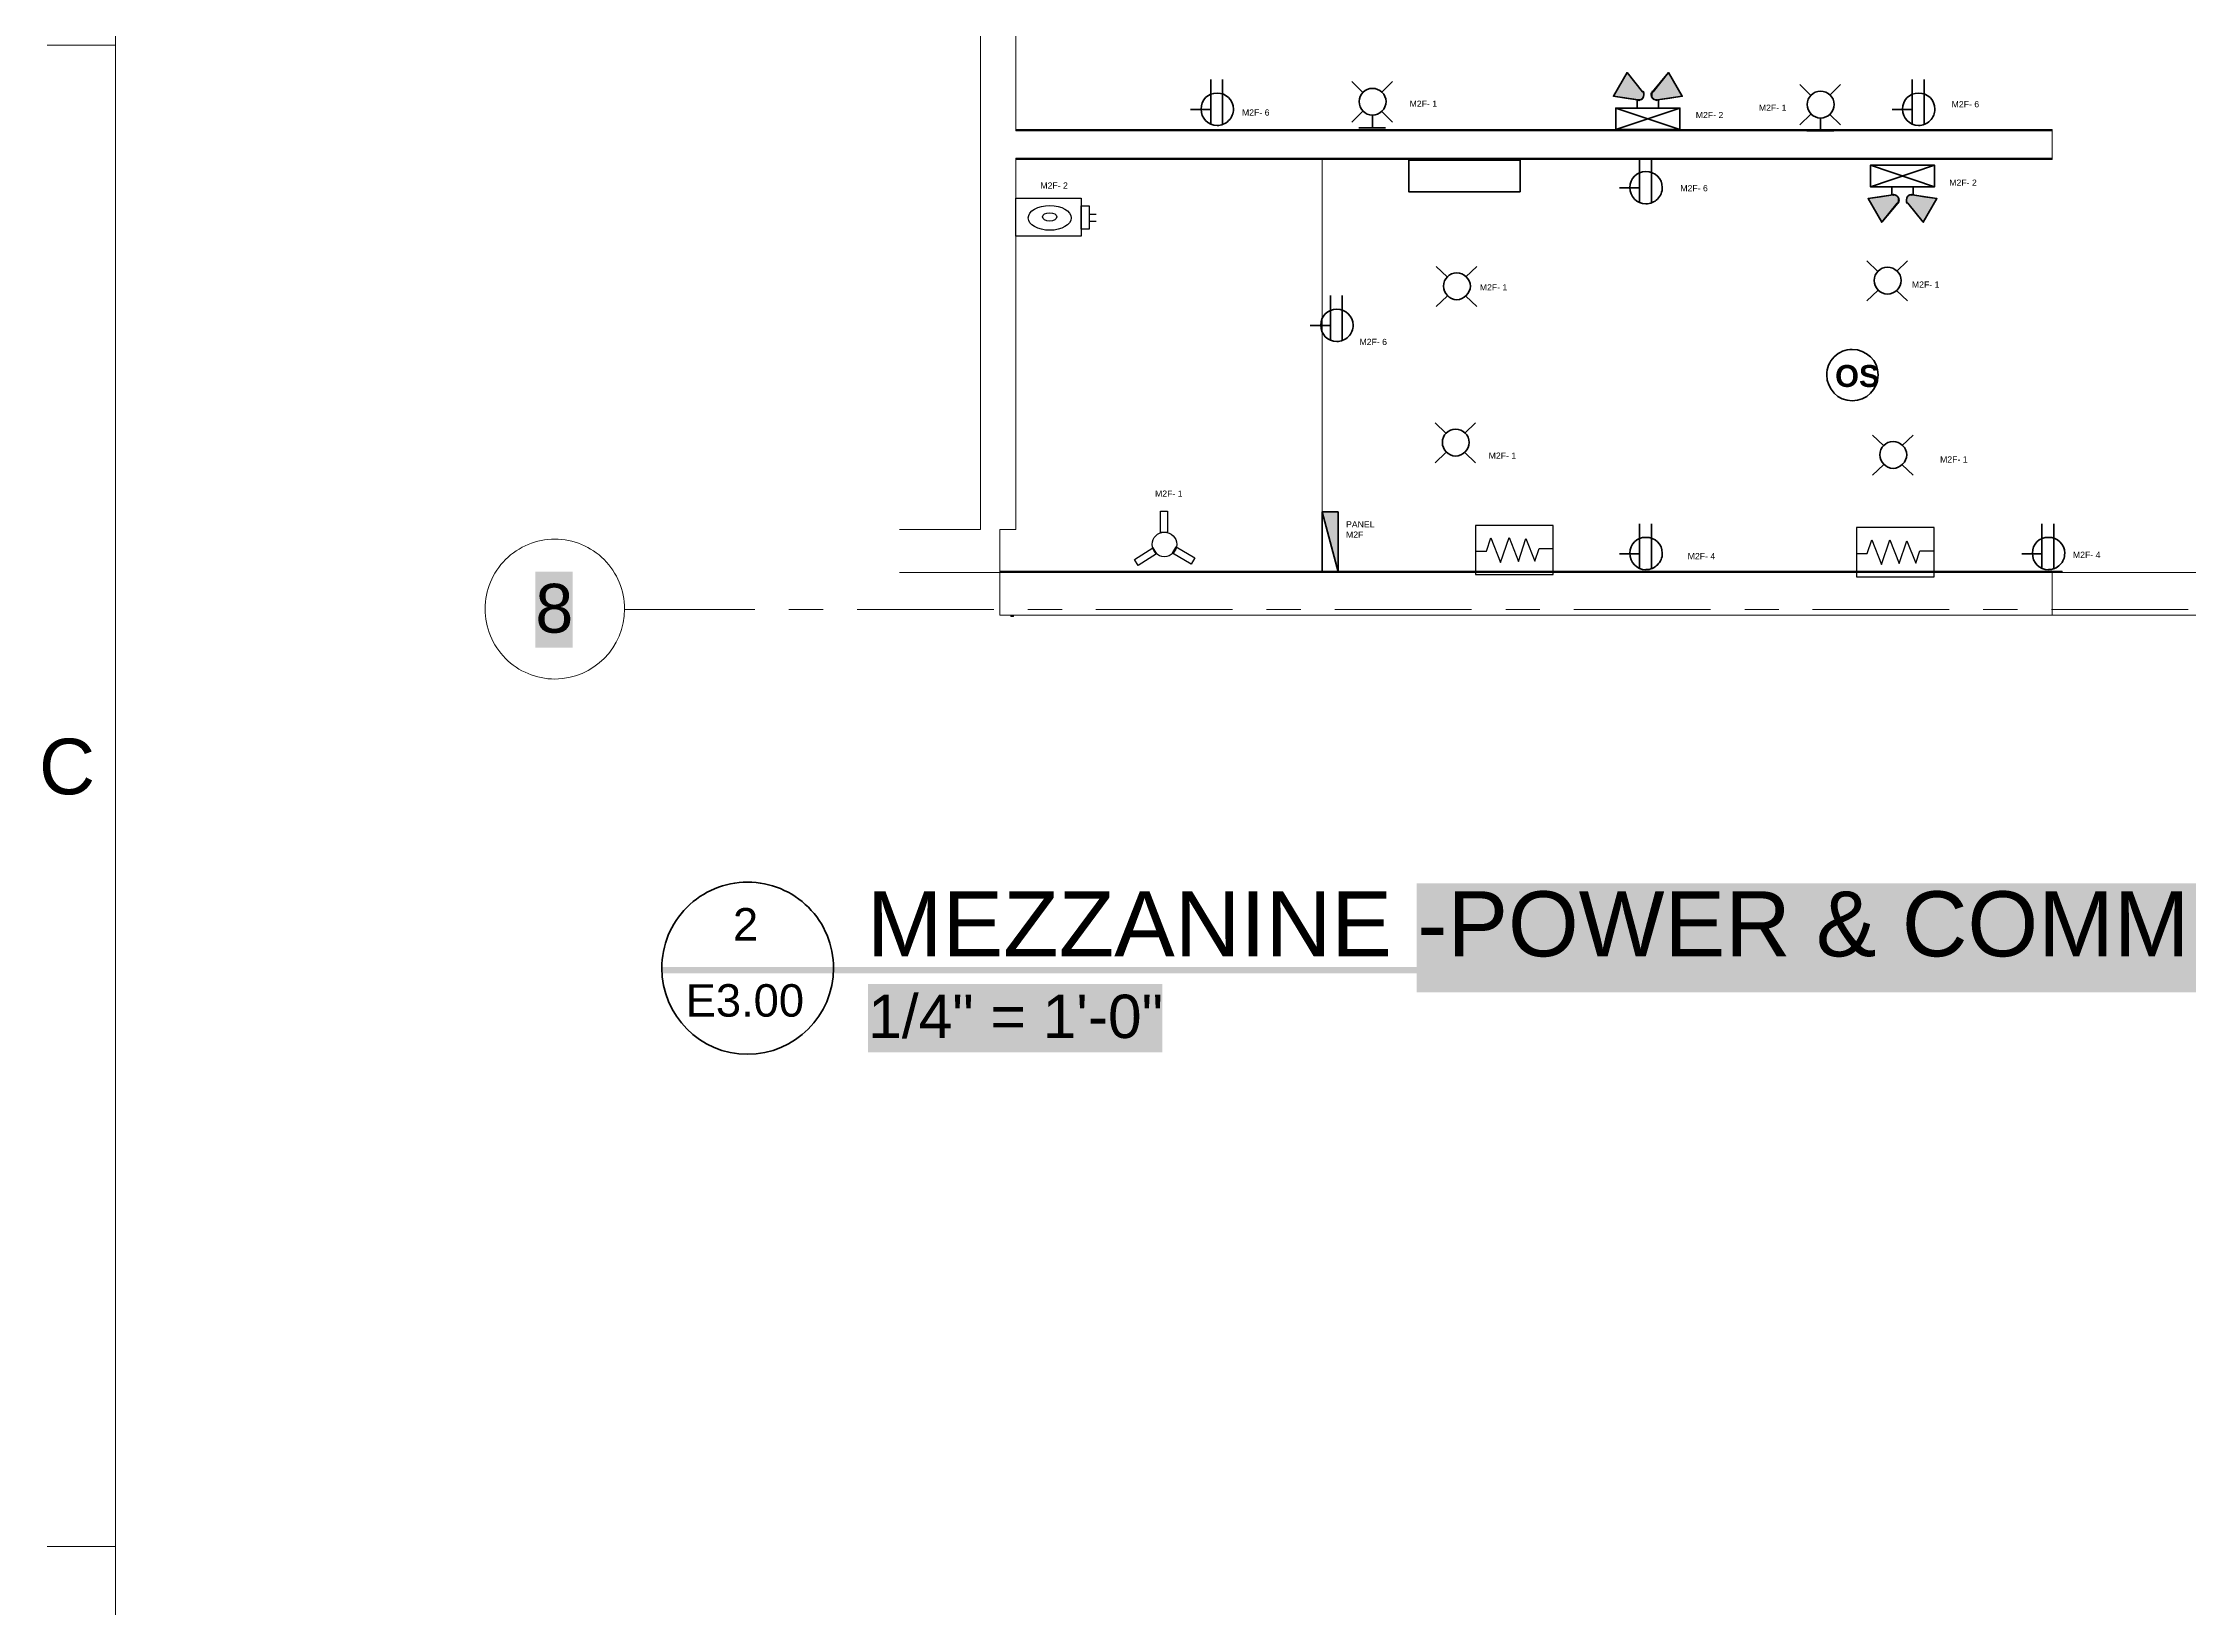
# Model space of a CAD drawing. Header units: inches. Extents: x 14.2 to 49.7, y 0.3 to 22.9.
# Drawn here: x 14.24 to 22.09, y 11.41 to 17.13 of the extents above; entities that cross this region are included whole.
import ezdxf

# ---------------------------------------------------------------- set-up
doc = ezdxf.new("R2010")
doc.units = ezdxf.units.IN
doc.header["$MEASUREMENT"] = 0
for name, color, linetype in [('PDF2_Geometry', 7, 'Continuous'), ('PDF2_Text', 7, 'Continuous'), ('PDF_Text', 7, 'Continuous')]:
    doc.layers.add(name, color=color, linetype=linetype)
for name, color, linetype, true_color in [('PDF2_Solid Fills', 7, 'Continuous', 0x7f7f7f), ('PDF_Geometry', 7, 'Continuous', 0x777777), ('PDF_Solid Fills', 7, 'Continuous', 0xffffff)]:
    doc.layers.add(name, color=color, linetype=linetype, true_color=true_color)
doc.styles.add('PDF Arial', font='arial.ttf')
doc.styles.add('PDF ArialRoundedMT Bold', font='arialbd.ttf')
doc.styles.add('PDF GillSansMTCondensed', font='arial.ttf')

msp = doc.modelspace()

# ---------------------------------------------------------------- hatches: boundary and pattern name
at = {"layer": 'PDF2_Solid Fills', "transparency": 33554559}
for points in [[(19.9844, 16.939), (20.0327, 17.0257), (20.0344, 17.0257), (20.096, 16.949), (20.0877, 16.929), (20.0727, 16.9273)], [(20.1244, 16.9523), (20.1844, 17.0257), (20.186, 17.0257), (20.236, 16.9407), (20.201, 16.9357), (20.1377, 16.9273), (20.126, 16.9357)], [(21.028, 16.5516), (20.9681, 16.4782), (20.9664, 16.4782), (20.9164, 16.5632), (20.9514, 16.5682), (21.0147, 16.5766), (21.0264, 16.5682)], [(21.168, 16.5649), (21.1197, 16.4782), (21.118, 16.4782), (21.0564, 16.5549), (21.0647, 16.5749), (21.0797, 16.5766)]]:
    msp.add_hatch(color=256, dxfattribs=at).paths.add_polyline_path(points)
at = {"layer": 'PDF_Solid Fills', "transparency": 33554559}
msp.add_hatch(color=256, dxfattribs=at).paths.add_polyline_path([(18.9749, 15.1982), (18.9766, 15.4182), (18.9182, 15.4182), (18.9182, 15.4132)])

# ---------------------------------------------------------------- linework, layer by layer
for p, q in [((18.0655, 16.5072), (18.0916, 16.5072)), ((18.0655, 16.4818), (18.0916, 16.4818)), ((19.7638, 15.3688), (19.4795, 15.3688)), ((19.4795, 15.3688), (19.4795, 15.1888)), ((19.5195, 15.2744), (19.5362, 15.3236)), ((19.5362, 15.3236), (19.5714, 15.2333)), ((19.5714, 15.2333), (19.6022, 15.3244)), ((19.6022, 15.3244), (19.6367, 15.2368)), ((19.6367, 15.2368), (19.664, 15.3208)), ((19.664, 15.3208), (19.697, 15.2383)), ((19.7638, 15.2842), (19.7638, 15.3688)), ((21.1578, 15.3608), (20.8735, 15.3608)), ((20.8735, 15.3608), (20.8735, 15.1807)), ((21.1578, 15.2762), (21.1578, 15.3608)), ((19.4795, 15.2744), (19.5195, 15.2744)), ((19.697, 15.2383), (19.7121, 15.2842)), ((19.7121, 15.2842), (19.7638, 15.2842)), ((19.7638, 15.1888), (19.7638, 15.2842)), ((20.8735, 15.2663), (20.9135, 15.2663)), ((20.9135, 15.2663), (20.9302, 15.3156)), ((20.9302, 15.3156), (20.9654, 15.2252)), ((20.9654, 15.2252), (20.9963, 15.3163)), ((20.9963, 15.3163), (21.0307, 15.2288)), ((21.0307, 15.2288), (21.058, 15.3127)), ((21.058, 15.3127), (21.0911, 15.2302)), ((21.0911, 15.2302), (21.1061, 15.2762)), ((21.1061, 15.2762), (21.1578, 15.2762)), ((21.1578, 15.1807), (21.1578, 15.2762)), ((19.4795, 15.1888), (19.7638, 15.1888)), ((20.8735, 15.1807), (21.1578, 15.1807))]:
    msp.add_line(p, q)
for points in [[(17.7973, 16.5661), (18.0362, 16.5661), (18.0362, 16.4274), (17.7973, 16.4274)], [(18.0362, 16.5377), (18.0655, 16.5377), (18.0655, 16.4524), (18.0362, 16.4524)]]:
    msp.add_lwpolyline(points, close=True)
for points in [[(18.3262, 15.3423), (18.3262, 15.4214), (18.3525, 15.4214), (18.3525, 15.3423), (18.3262, 15.3423)], [(18.2312, 15.2445), (18.2981, 15.2868), (18.3122, 15.2645), (18.2453, 15.2222), (18.2312, 15.2445)], [(18.4392, 15.2272), (18.371, 15.2673), (18.3844, 15.29), (18.4526, 15.2499), (18.4392, 15.2272)]]:
    msp.add_lwpolyline(points)
msp.add_circle((18.3408, 15.2991), 0.045)
for centre, major_axis, ratio in [((17.9214, 16.4941), (0.0787, 0), 0.576271), ((17.9209, 16.4978), (0.0262, 0), 0.579529)]:
    msp.add_ellipse(centre, major_axis=major_axis, ratio=ratio)
at = {"layer": 'PDF2_Geometry', "lineweight": 35}
for points in [[(18.5102, 17.0008), (18.5102, 16.8358)], [(18.5535, 17.0008), (18.5535, 16.8358)], [(19.0272, 16.9932), (19.0672, 16.9532)], [(19.1756, 16.9932), (19.1356, 16.9532)], [(20.0744, 16.9257), (19.9844, 16.939), (20.0344, 17.0257), (20.091, 16.9557)], [(20.146, 16.9257), (20.236, 16.939), (20.186, 17.0257), (20.1277, 16.9557)], [(20.6671, 16.9826), (20.7071, 16.9426)], [(20.8154, 16.9826), (20.7754, 16.9426)], [(21.0777, 17.0008), (21.0777, 16.8358)], [(21.121, 17.0008), (21.121, 16.8358)], [(18.4368, 16.8908), (18.5102, 16.8908)], [(19.9927, 16.8957), (20.2277, 16.8957), (19.9927, 16.8173), (19.9927, 16.8957), (20.2277, 16.8173), (20.2277, 16.8957)], [(20.071, 16.8957), (20.071, 16.9257)], [(20.1494, 16.8957), (20.1494, 16.9257)], [(21.0043, 16.8908), (21.0777, 16.8908)], [(19.0272, 16.8448), (19.0672, 16.8848)], [(19.0522, 16.8232), (19.1506, 16.8232)], [(19.1022, 16.8232), (19.1022, 16.8698)], [(19.1756, 16.8448), (19.1356, 16.8848)], [(20.2277, 16.8173), (19.9927, 16.8173)], [(20.6671, 16.8343), (20.7071, 16.8743)], [(20.6921, 16.8126), (20.7904, 16.8126)], [(20.7421, 16.8126), (20.7421, 16.8593)], [(20.8154, 16.8343), (20.7754, 16.8743)], [(20.0799, 16.714), (20.0799, 16.549)], [(20.1232, 16.714), (20.1232, 16.549)], [(21.1597, 16.6082), (20.9247, 16.6082), (21.1597, 16.6866), (21.1597, 16.6082), (20.9247, 16.6866), (20.9247, 16.6082)], [(20.9247, 16.6866), (21.1597, 16.6866)], [(20.0065, 16.604), (20.0799, 16.604)], [(21.0064, 16.5782), (20.9164, 16.5649), (20.9664, 16.4782), (21.0247, 16.5482)], [(21.003, 16.6082), (21.003, 16.5782)], [(21.078, 16.5782), (21.168, 16.5649), (21.118, 16.4782), (21.0614, 16.5482)], [(21.0814, 16.6082), (21.0814, 16.5782)], [(19.3357, 16.3163), (19.3757, 16.278)], [(19.484, 16.3163), (19.444, 16.278)], [(20.9123, 16.3369), (20.9523, 16.2985)], [(21.0606, 16.3369), (21.0206, 16.2985)], [(18.9482, 16.2102), (18.9482, 16.0452)], [(18.9915, 16.2102), (18.9915, 16.0452)], [(19.3357, 16.1696), (19.3757, 16.208)], [(19.484, 16.1696), (19.444, 16.208)], [(20.9123, 16.1902), (20.9523, 16.2285)], [(21.0606, 16.1902), (21.0206, 16.2285)], [(18.8749, 16.1002), (18.9482, 16.1002)], [(19.3315, 15.7443), (19.3715, 15.706)], [(19.4799, 15.7443), (19.4399, 15.706)], [(19.3315, 15.5977), (19.3715, 15.636)], [(19.4799, 15.5977), (19.4399, 15.636)], [(20.9329, 15.6991), (20.9729, 15.6607)], [(21.0812, 15.6991), (21.0412, 15.6607)], [(20.9329, 15.5524), (20.9729, 15.5907)], [(21.0812, 15.5524), (21.0412, 15.5907)], [(20.0799, 15.375), (20.0799, 15.21)], [(20.1232, 15.375), (20.1232, 15.21)], [(21.5528, 15.375), (21.5528, 15.21)], [(21.5961, 15.375), (21.5961, 15.21)], [(20.0065, 15.265), (20.0799, 15.265)], [(21.4795, 15.265), (21.5528, 15.265)]]:
    msp.add_lwpolyline(points, dxfattribs=at)
for points in [[(20.0344, 17.0257), (20.091, 16.9557), (20.0944, 16.9523), (20.096, 16.9473), (20.096, 16.944), (20.0944, 16.939), (20.0927, 16.934), (20.091, 16.9307), (20.0877, 16.9273), (20.0827, 16.9257), (20.0777, 16.924), (20.0727, 16.9257), (20.0294, 16.9323), (19.9844, 16.939)], [(20.186, 17.0257), (20.236, 16.939), (20.191, 16.9323), (20.146, 16.9257), (20.1427, 16.924), (20.1377, 16.9257), (20.1327, 16.9273), (20.1294, 16.9307), (20.126, 16.934), (20.1244, 16.939), (20.1244, 16.944), (20.1244, 16.9473), (20.126, 16.9523), (20.1294, 16.9557)], [(20.9664, 16.4782), (20.9164, 16.5649), (20.9614, 16.5716), (21.0064, 16.5782), (21.0097, 16.5799), (21.0147, 16.5782), (21.0197, 16.5766), (21.023, 16.5732), (21.0264, 16.5699), (21.028, 16.5649), (21.028, 16.5599), (21.028, 16.5566), (21.0264, 16.5516), (21.023, 16.5482)], [(21.118, 16.4782), (21.0614, 16.5482), (21.058, 16.5516), (21.0564, 16.5566), (21.0564, 16.5599), (21.058, 16.5649), (21.0597, 16.5699), (21.0614, 16.5732), (21.0647, 16.5766), (21.0697, 16.5782), (21.0747, 16.5799), (21.0797, 16.5782), (21.123, 16.5716), (21.168, 16.5649)]]:
    msp.add_lwpolyline(points, close=True, dxfattribs=at)
for centre, radius, start, end in [((19.1023, 16.9198), 0.0484, 90.04113, 179.95887), ((18.5338, 16.8922), 0.0597, 269.76027, 0.23973), ((20.1412, 16.9442), 0.0185, 180.50195, 269.49805), ((20.7421, 16.9092), 0.0484, 90.04113, 179.95887), ((21.1012, 16.8922), 0.0597, 269.76027, 0.23973), ((20.1035, 16.6054), 0.0597, 269.76027, 0.23973), ((21.0112, 16.5597), 0.0185, 0.50195, 89.49805), ((19.4107, 16.2446), 0.0484, 90.04113, 179.95887), ((20.9873, 16.2652), 0.0484, 90.04113, 179.95887), ((18.9718, 16.1016), 0.0597, 269.76027, 0.23973), ((20.8581, 15.9197), 0.0932, 89.90564, 180.09436), ((20.8573, 15.9205), 0.096, 270.61942, 359.38058), ((19.4066, 15.6726), 0.0484, 90.04113, 179.95887), ((21.0079, 15.6274), 0.0484, 90.04113, 179.95887), ((20.1035, 15.2665), 0.0597, 269.76027, 0.23973), ((21.5764, 15.2665), 0.0597, 269.76027, 0.23973)]:
    msp.add_arc(centre, radius, start, end, dxfattribs=at)
for points in [[(19.1022, 16.9682), (19.1289, 16.9682), (19.1522, 16.9465), (19.1522, 16.9198)], [(18.4752, 16.8925), (18.4752, 16.9258), (18.5002, 16.9508), (18.5335, 16.9508)], [(18.5335, 16.8325), (18.5002, 16.8325), (18.4752, 16.8591), (18.4752, 16.8925)], [(18.5335, 16.9508), (18.5668, 16.9508), (18.5935, 16.9258), (18.5935, 16.8925)], [(19.1022, 16.8698), (19.0756, 16.8698), (19.0539, 16.8932), (19.0539, 16.9198)], [(19.1522, 16.9198), (19.1522, 16.8932), (19.1289, 16.8698), (19.1022, 16.8698)], [(20.0744, 16.9273), (20.076, 16.9273), (20.076, 16.9257), (20.0777, 16.9257)], [(20.0777, 16.9257), (20.0894, 16.9257), (20.096, 16.934), (20.096, 16.944)], [(20.096, 16.944), (20.096, 16.949), (20.096, 16.954), (20.0927, 16.9573)], [(20.1277, 16.9573), (20.1244, 16.954), (20.1227, 16.949), (20.1227, 16.944)], [(20.141, 16.9257), (20.1427, 16.9257), (20.1444, 16.9273), (20.1444, 16.9273)], [(20.7421, 16.8593), (20.7154, 16.8593), (20.6938, 16.8826), (20.6938, 16.9093)], [(20.7421, 16.9576), (20.7688, 16.9576), (20.7921, 16.9359), (20.7921, 16.9093)], [(20.7921, 16.9093), (20.7921, 16.8826), (20.7688, 16.8593), (20.7421, 16.8593)], [(21.0427, 16.8925), (21.0427, 16.9258), (21.0677, 16.9508), (21.101, 16.9508)], [(21.101, 16.8325), (21.0677, 16.8325), (21.0427, 16.8591), (21.0427, 16.8925)], [(21.101, 16.9508), (21.1343, 16.9508), (21.161, 16.9258), (21.161, 16.8925)], [(20.0449, 16.6057), (20.0449, 16.639), (20.0699, 16.664), (20.1032, 16.664)], [(20.1032, 16.664), (20.1365, 16.664), (20.1632, 16.639), (20.1632, 16.6057)], [(20.1032, 16.5457), (20.0699, 16.5457), (20.0449, 16.5723), (20.0449, 16.6057)], [(21.0114, 16.5782), (21.0097, 16.5782), (21.008, 16.5766), (21.008, 16.5766)], [(21.0747, 16.5782), (21.063, 16.5782), (21.0564, 16.5699), (21.0564, 16.5599)], [(21.078, 16.5766), (21.0764, 16.5766), (21.0764, 16.5782), (21.0747, 16.5782)], [(21.0247, 16.5466), (21.028, 16.5499), (21.0297, 16.5549), (21.0297, 16.5599)], [(21.0564, 16.5599), (21.0564, 16.5549), (21.0564, 16.5499), (21.0597, 16.5466)], [(19.4107, 16.293), (19.4373, 16.293), (19.4607, 16.2713), (19.4607, 16.2446)], [(20.9873, 16.2152), (20.9606, 16.2152), (20.9389, 16.2385), (20.9389, 16.2652)], [(20.9873, 16.3135), (21.0139, 16.3135), (21.0373, 16.2919), (21.0373, 16.2652)], [(21.0373, 16.2652), (21.0373, 16.2385), (21.0139, 16.2152), (20.9873, 16.2152)], [(19.4107, 16.1946), (19.384, 16.1946), (19.3623, 16.218), (19.3623, 16.2446)], [(19.4607, 16.2446), (19.4607, 16.218), (19.4373, 16.1946), (19.4107, 16.1946)], [(18.9132, 16.1018), (18.9132, 16.1352), (18.9382, 16.1602), (18.9715, 16.1602)], [(18.9715, 16.1602), (19.0049, 16.1602), (19.0315, 16.1352), (19.0315, 16.1018)], [(18.9715, 16.0418), (18.9382, 16.0418), (18.9132, 16.0685), (18.9132, 16.1018)], [(20.8583, 16.0128), (20.91, 16.0128), (20.9533, 15.9712), (20.9533, 15.9195)], [(20.8583, 15.8245), (20.8066, 15.8245), (20.765, 15.8678), (20.765, 15.9195)], [(19.4065, 15.721), (19.4332, 15.721), (19.4565, 15.6993), (19.4565, 15.6727)], [(19.4065, 15.6227), (19.3799, 15.6227), (19.3582, 15.646), (19.3582, 15.6727)], [(19.4565, 15.6727), (19.4565, 15.646), (19.4332, 15.6227), (19.4065, 15.6227)], [(21.0078, 15.6757), (21.0345, 15.6757), (21.0578, 15.6541), (21.0578, 15.6274)], [(21.0078, 15.5774), (20.9812, 15.5774), (20.9595, 15.6007), (20.9595, 15.6274)], [(21.0578, 15.6274), (21.0578, 15.6007), (21.0345, 15.5774), (21.0078, 15.5774)], [(20.0449, 15.2667), (20.0449, 15.3), (20.0699, 15.325), (20.1032, 15.325)], [(20.1032, 15.325), (20.1365, 15.325), (20.1632, 15.3), (20.1632, 15.2667)], [(21.5178, 15.2667), (21.5178, 15.3), (21.5428, 15.325), (21.5761, 15.325)], [(21.5761, 15.325), (21.6095, 15.325), (21.6361, 15.3), (21.6361, 15.2667)], [(20.1032, 15.2067), (20.0699, 15.2067), (20.0449, 15.2334), (20.0449, 15.2667)], [(21.5761, 15.2067), (21.5428, 15.2067), (21.5178, 15.2334), (21.5178, 15.2667)]]:
    msp.add_open_spline(points, degree=3, dxfattribs=at)
at = {"layer": 'PDF_Geometry', "color": 7, "lineweight": 9}
msp.add_lwpolyline([(14.5018, 0.6388), (14.5018, 22.6229)], close=True, dxfattribs=at)
at = {"layer": 'PDF_Geometry', "lineweight": 18}
for points in [[(17.3716, 15.1965), (17.7383, 15.1965), (17.7383, 15.3532), (17.7966, 15.3532), (17.7966, 16.7131), (21.5898, 16.7131), (21.5898, 16.8131), (17.7966, 16.8131), (17.7966, 19.068), (17.755, 19.068), (17.755, 19.108), (17.755, 20.5396), (22.6964, 20.5396), (22.6964, 20.7229), (17.3716, 20.7229)], [(17.3716, 20.5396), (17.6683, 20.5396), (17.6683, 19.108), (17.6683, 15.3532), (17.3716, 15.3532)]]:
    msp.add_lwpolyline(points, dxfattribs=at)
at = {"layer": 'PDF_Geometry', "lineweight": 9}
for points in [[(17.6683, 15.3532), (17.6683, 19.108)], [(17.7966, 16.8181), (21.5898, 16.8181), (21.5898, 16.8164), (21.5898, 16.8148)], [(17.7966, 16.8148), (21.5898, 16.8148), (17.7966, 16.8148)], [(21.5898, 16.8131), (17.7966, 16.8131)], [(21.5898, 16.8148), (21.5898, 16.8131), (21.5898, 16.8148)], [(17.7966, 16.7131), (21.5898, 16.7131), (21.5898, 16.7114), (21.5898, 16.7098), (21.5898, 16.7081), (17.7966, 16.7081)], [(21.5898, 16.7114), (21.5898, 16.7114)], [(17.7383, 15.2015), (21.6265, 15.2015), (21.6265, 15.1998), (21.6265, 15.1982), (17.7383, 15.1982), (21.6265, 15.1982), (21.6265, 15.1965), (17.7383, 15.1965)], [(21.6265, 15.1982), (21.6265, 15.1982)], [(16.365, 15.0615), (16.8417, 15.0615)], [(16.9667, 15.0615), (17.0916, 15.0615)], [(17.2166, 15.0615), (17.7166, 15.0615)], [(17.7783, 15.0382), (17.7783, 15.0382)], [(17.7883, 15.0382), (17.7783, 15.0382)], [(17.7883, 15.0382), (17.7783, 15.0382), (17.7883, 15.0382)], [(17.7883, 15.0382), (17.7883, 15.0382)], [(17.8416, 15.0615), (17.9666, 15.0615)], [(18.0899, 15.0615), (18.5899, 15.0615)], [(18.7149, 15.0615), (18.8399, 15.0615)], [(18.9649, 15.0615), (19.4649, 15.0615)], [(19.5899, 15.0615), (19.7149, 15.0615)], [(19.8399, 15.0615), (20.3399, 15.0615)], [(20.4648, 15.0615), (20.5898, 15.0615)], [(20.7132, 15.0615), (21.2131, 15.0615)], [(21.3381, 15.0615), (21.4631, 15.0615)], [(21.5881, 15.0615), (22.0881, 15.0615)]]:
    msp.add_lwpolyline(points, dxfattribs=at)
at = {"layer": 'PDF_Geometry', "color": 7, "lineweight": 9}
for points in [[(14.2518, 17.1264), (14.5018, 17.1264)], [(14.2518, 11.6316), (14.5018, 11.6316)]]:
    msp.add_lwpolyline(points, dxfattribs=at)
at = {"layer": 'PDF_Geometry', "lineweight": 9}
for points in [[(17.7966, 16.7114), (21.5898, 16.7114)], [(17.7783, 15.0382), (17.7783, 15.0398), (17.7883, 15.0398), (17.7883, 15.0382), (17.7883, 15.0365), (17.7883, 15.0348), (17.7783, 15.0348), (17.7783, 15.0365)]]:
    msp.add_lwpolyline(points, close=True, dxfattribs=at)
at = {"layer": 'PDF_Geometry', "color": 253, "lineweight": 9, "true_color": 0xababab}
msp.add_lwpolyline([(21.4165, 15.1982), (18.9182, 15.1982), (18.9182, 16.7131)], dxfattribs=at)
at = {"layer": 'PDF_Geometry', "color": 7, "lineweight": 70}
msp.add_lwpolyline([(19.6432, 16.5898), (19.2349, 16.5898), (19.2349, 16.7048), (19.6432, 16.7048)], close=True, dxfattribs=at)
at = {"layer": 'PDF_Geometry', "lineweight": 35}
for points in [[(18.9766, 15.4182), (18.9766, 15.1982), (18.9182, 15.1982), (18.9182, 15.4182)], [(18.9182, 15.4182), (18.9766, 15.1982), (18.9766, 15.4182)]]:
    msp.add_lwpolyline(points, close=True, dxfattribs=at)
at = {"layer": 'PDF_Geometry', "lineweight": 9}
msp.add_lwpolyline([(16.11, 15.3182, 0.416667), (15.855, 15.0632, 0.415306), (16.11, 14.8065, 0.412859), (16.365, 15.0632, 0.414218)], format="xyb", close=True, dxfattribs=at)
at = {"layer": 'PDF_Geometry', "lineweight": 18}
for points in [[(21.5898, 15.1965), (17.7383, 15.1965), (17.7383, 15.0398), (21.5898, 15.0398)], [(21.5898, 15.0398), (23.6797, 15.0398), (23.6797, 15.1965), (21.5898, 15.1965)]]:
    msp.add_lwpolyline(points, close=True, dxfattribs=at)
at = {"layer": 'PDF_Geometry', "color": 7, "lineweight": 35}
msp.add_lwpolyline([(16.815, 14.0632, 0.415778), (16.5017, 13.7482, 0.413791), (16.815, 13.4332, 0.412698), (17.13, 13.7482, 0.414684)], format="xyb", close=True, dxfattribs=at)
for points in [[(16.5017, 13.7482), (16.5017, 13.7482)], [(17.13, 13.7482), (17.13, 13.7482)]]:
    msp.add_lwpolyline(points, dxfattribs=at)
at = {"layer": 'PDF_Solid Fills', "lineweight": 9, "transparency": 33554559}
msp.add_solid([(16.0384, 14.9215), (16.175, 14.9215), (16.0384, 15.1998), (16.175, 15.1998)], dxfattribs=at)
at = {"layer": 'PDF_Solid Fills', "lineweight": 0, "transparency": 33554559}
msp.add_solid([(19.2636, 13.6604), (24.2828, 13.6604), (19.2636, 14.0592), (24.2828, 14.0592)], dxfattribs=at)
at = {"layer": 'PDF_Solid Fills', "color": 7, "lineweight": 35, "transparency": 33554559}
msp.add_solid([(16.5017, 13.7299), (24.253, 13.7299), (16.5017, 13.7532), (24.253, 13.7532)], dxfattribs=at)
at = {"layer": 'PDF_Solid Fills', "lineweight": 35, "transparency": 33554559}
for points in [[(17.2566, 13.4399), (18.0616, 13.4399), (17.2566, 13.6899), (18.0616, 13.6899)], [(18.0616, 13.4399), (18.1333, 13.4399), (18.0616, 13.6899), (18.1333, 13.6899)], [(18.1333, 13.4399), (18.3333, 13.4399), (18.1333, 13.6899), (18.3333, 13.6899)]]:
    msp.add_solid(points, dxfattribs=at)

# ---------------------------------------------------------------- texts
at = {"layer": 'PDF2_Text', "insert": (20.7956, 15.915), "char_height": 0.08049, "attachment_point": 4, "style": 'PDF ArialRoundedMT Bold'}
msp.add_mtext('OS', dxfattribs=at)
at = {"layer": 'PDF_Text', "attachment_point": 4}
for s, insert, char_height, style in [('M2F- 6', (18.6248, 16.8797), 0.02276, 'PDF Arial'), ('M2F- 1', (19.2383, 16.912), 0.02276, 'PDF Arial'), ('M2F- 1', (20.5167, 16.8973), 0.02276, 'PDF Arial'), ('M2F- 6', (21.2221, 16.9099), 0.02276, 'PDF Arial'), ('M2F- 2', (20.2857, 16.8705), 0.02276, 'PDF Arial'), ('M2F- 2', (17.8869, 16.6125), 0.02276, 'PDF Arial'), ('M2F- 6', (20.2291, 16.6025), 0.02276, 'PDF Arial'), ('M2F- 2', (21.2135, 16.623), 0.02276, 'PDF Arial'), ('M2F- 1', (21.0768, 16.25), 0.02276, 'PDF Arial'), ('M2F- 1', (19.4952, 16.2399), 0.02276, 'PDF Arial'), ('M2F- 6', (19.0549, 16.04), 0.02276, 'PDF Arial'), ('M2F- 1', (19.5276, 15.6239), 0.02276, 'PDF Arial'), ('M2F- 1', (21.1799, 15.6101), 0.02276, 'PDF Arial'), ('M2F- 1', (18.3067, 15.4849), 0.02276, 'PDF Arial'), ('PANEL\\PM2F', (19.0056, 15.3538), 0.02276, 'PDF Arial'), ('M2F- 4', (20.2562, 15.2562), 0.02276, 'PDF Arial'), ('M2F- 4', (21.6661, 15.2609), 0.02276, 'PDF Arial'), ('C', (14.2218, 14.4849), 0.2037, 'PDF GillSansMTCondensed'), ('MEZZANINE -POWER & COMMUNICATIONS', (17.2518, 13.9089), 0.238113, 'PDF Arial'), ('2    ', (16.7618, 13.9089), 0.11877, 'PDF Arial'), ('E3.00', (16.5885, 13.6295), 0.11877, 'PDF Arial'), ('1/4" = 1\'-0"', (17.2568, 13.5709), 0.158451, 'PDF Arial')]:
    msp.add_mtext(s, dxfattribs=dict(at, insert=insert, char_height=char_height, style=style))
at = {"layer": 'PDF_Text', "color": 8, "true_color": 0x777777, "insert": (16.0385, 15.0643), "char_height": 0.1787, "attachment_point": 4, "style": 'PDF Arial'}
msp.add_mtext('8', dxfattribs=at)

doc.saveas('drawing.dxf')
